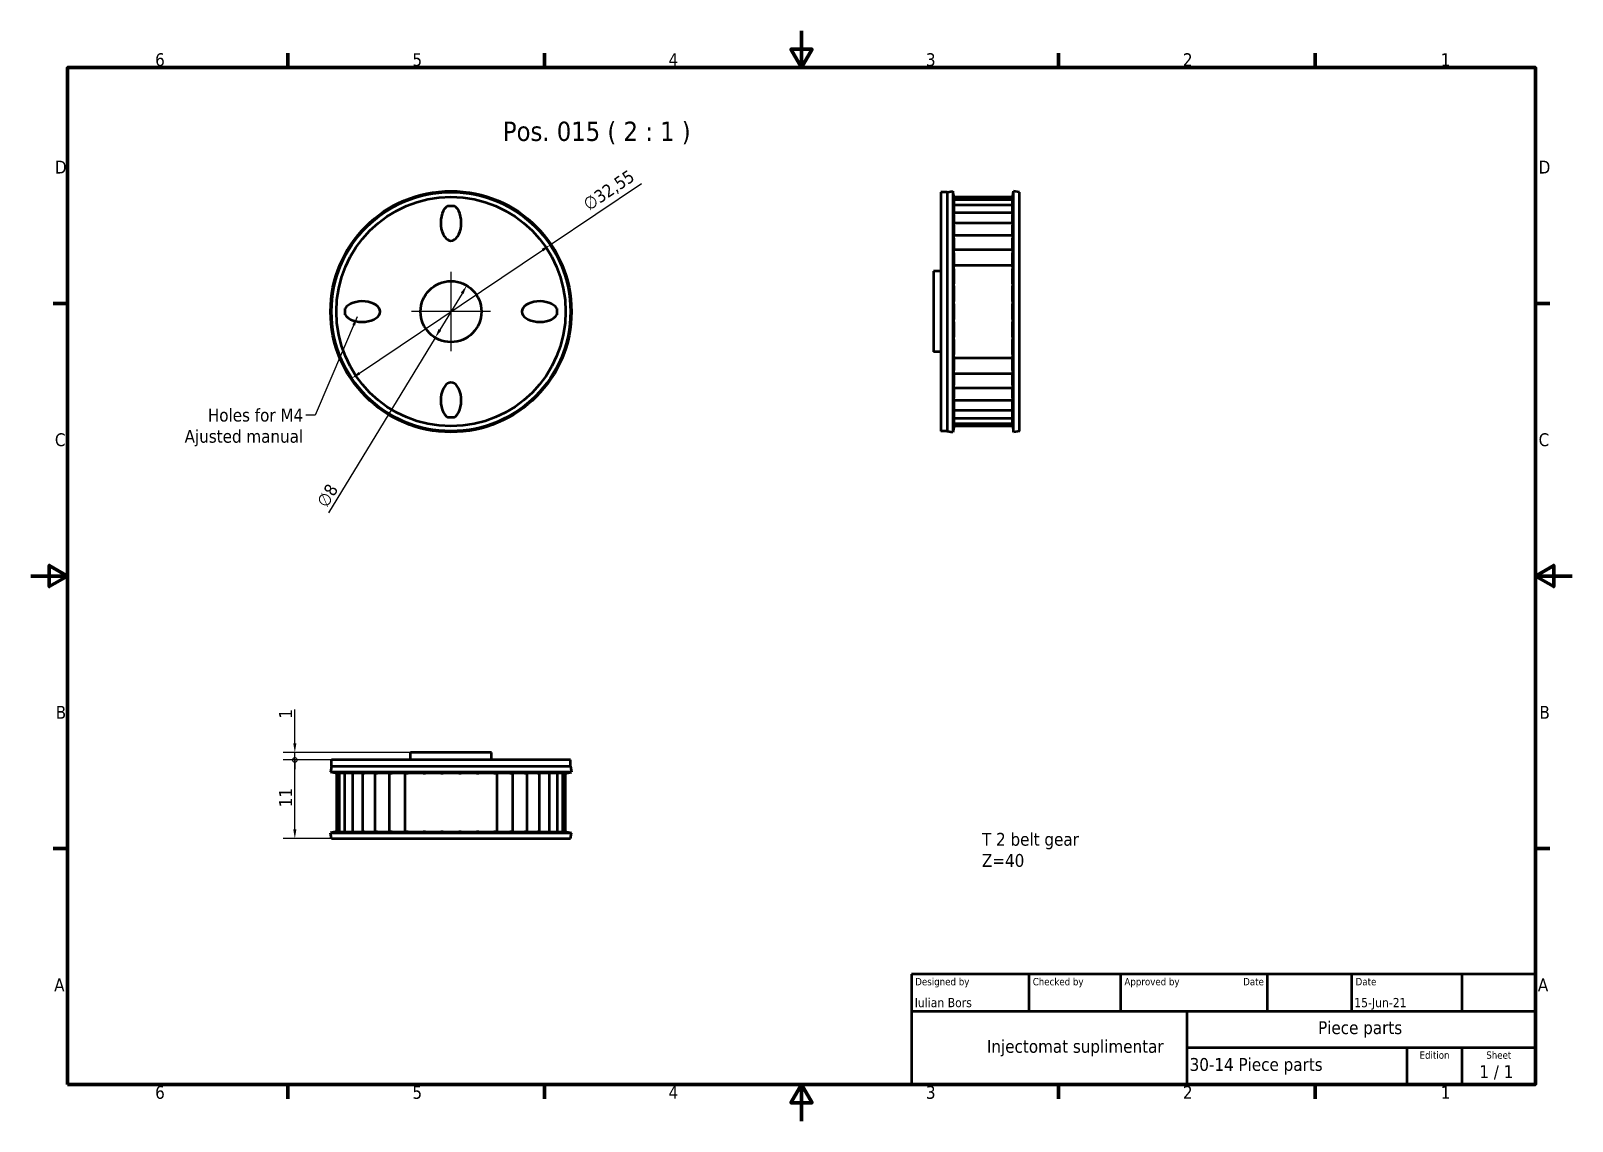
# Model space of a CAD drawing. Header units: millimetres. Extents: x 0 to 210, y 0 to 149.
import ezdxf
from ezdxf.enums import TextEntityAlignment as Align

# ---------------------------------------------------------------- set-up
doc = ezdxf.new("R2010")
doc.units = ezdxf.units.MM
doc.header["$LTSCALE"] = 0.5
for name, color, linetype, lineweight in [('Border (ISO)', 7, 'Continuous', 70), ('Center Mark (ISO)', 7, 'Continuous', 25), ('Dimension (ISO)', 7, 'Continuous', 25), ('Symbol (ISO)', 7, 'Continuous', 25), ('Title (ISO)', 7, 'Continuous', 50), ('Visible (ISO)', 7, 'Continuous', 50)]:
    doc.layers.add(name, color=color, linetype=linetype, lineweight=lineweight)
doc.styles.add('Label Text (ISO)', font='tahoma.ttf')
doc.styles.add('Note Text (ISO)', font='tahoma.ttf')
doc.styles.add('Text Style39', font='tahoma.ttf')
doc.styles.add('Text Style41', font='tahoma.ttf')
doc.dimstyles.new('Default (ISO)', dxfattribs={"dimscale": 0.5, "dimtxt": 3.5, "dimasz": 2.5, "dimexe": 3.175, "dimexo": 0, "dimgap": 0.762, "dimtad": 1, "dimrnd": 1e-08, "dimzin": 0, "dimtxsty": 'Note Text (ISO)', "dimcen": 0.09, "dimdle": 10, "dimclrd": 256, "dimclre": 256, "dimclrt": 256, "dimazin": 0, "dimtfac": 1.001486, "dimtmove": 0, "dimatfit": 3, "dimfxl": 1, "dimtolj": 1, "dimtzin": 0, "dimlwd": -1, "dimlwe": -1, "dimarcsym": 0})
doc.dimstyles.new('Default - Method 1b (ISO)$7', dxfattribs={"dimscale": 0.5, "dimtxt": 3.5, "dimasz": 2.5, "dimexe": 3.175, "dimexo": 0, "dimgap": 0.762, "dimtad": 1, "dimtoh": 1, "dimrnd": 1e-08, "dimtxsty": 'Note Text (ISO)', "dimcen": 0.09, "dimdle": 10, "dimclrd": 256, "dimclre": 256, "dimclrt": 256, "dimazin": 2, "dimtfac": 1, "dimtmove": 0, "dimatfit": 3, "dimfxl": 1, "dimtolj": 1, "dimlwd": -1, "dimlwe": -1, "dimarcsym": 0})

# ---------------------------------------------------------------- blocks, each defined once
blk = doc.blocks.new('Borders Default Border')
at = {"layer": 'Border (ISO)'}
for p, q in [((70, 287), (70, 290.9)), ((140, 287), (140, 290.9)), ((280, 287), (280, 290.9)), ((350, 287), (350, 290.9)), ((10, 222.75), (6.1, 222.75)), ((410, 222.75), (413.9, 222.75)), ((10, 74.25), (6.1, 74.25)), ((410, 74.25), (413.9, 74.25)), ((70, 10), (70, 6.1)), ((140, 10), (140, 6.1)), ((280, 10), (280, 6.1)), ((350, 10), (350, 6.1))]:
    blk.add_line(p, q, dxfattribs=at)
at = {"layer": 'Border (ISO)', "flags": 128}
for points in [[(210, 297), (210, 287), (207.11, 292), (212.89, 292), (210, 287)], [(10, 10), (10, 287), (410, 287), (410, 10), (10, 10)], [(0, 148.5), (10, 148.5), (5, 151.39), (5, 145.61), (10, 148.5)], [(420, 148.5), (410, 148.5), (415, 151.39), (415, 145.61), (410, 148.5)], [(210, 0), (210, 10), (207.11, 5), (212.89, 5), (210, 10)]]:
    blk.add_lwpolyline(points, dxfattribs=at)
at = {"layer": 'Border (ISO)', "char_height": 3.5, "attachment_point": 7, "style": 'Note Text (ISO)'}
for s, insert in [('6', (33.88, 287.33)), ('5', (103.98, 287.33)), ('4', (173.78, 287.4)), ('3', (243.91, 287.33)), ('2', (313.94, 287.4)), ('1', (384.21, 287.4)), ('D', (6.57, 258.13)), ('D', (410.87, 258.13)), ('C', (6.56, 183.81)), ('C', (410.86, 183.81)), ('B', (6.78, 109.63)), ('B', (411.08, 109.63)), ('A', (6.36, 35.38)), ('A', (410.66, 35.38)), ('6', (33.88, 6.03)), ('5', (103.98, 6.03)), ('4', (173.78, 6.1)), ('3', (243.91, 6.03)), ('2', (313.94, 6.1)), ('1', (384.21, 6.1))]:
    blk.add_mtext(s, dxfattribs=dict(at, insert=insert))
blk = doc.blocks.new('Title Blocks I.A.B')
at = {"layer": 'Title (ISO)'}
for p, q in [((270.07, 130), (100.07, 130)), ((100.07, 130), (100.07, 100)), ((132.07, 120), (132.07, 130)), ((157.07, 120), (157.07, 130)), ((197.07, 120), (197.07, 130)), ((220.07, 120), (220.07, 130)), ((250.07, 120), (250.07, 130)), ((270.07, 100), (270.07, 130)), ((100.07, 120), (270.07, 120)), ((175.07, 120), (175.07, 100)), ((270.07, 110), (175.07, 110)), ((235.07, 100), (235.07, 110)), ((250.07, 100), (250.07, 110)), ((100.07, 100), (270.07, 100))]:
    blk.add_line(p, q, dxfattribs=at)
at = {"layer": 'Title (ISO)', "style": 'Text Style41'}
for s, p in [('Designed by', (101.07, 129)), ('Checked by', (133.07, 129)), ('Approved by', (158.07, 129)), ('Date', (221.07, 129))]:
    blk.add_text(s, height=2, dxfattribs=at).set_placement(p, align=Align.TOP_LEFT)
blk.add_text('Date', height=2, dxfattribs=at).set_placement((196.07, 129), align=Align.TOP_RIGHT)
for s, p in [('Edition', (242.57, 109)), ('Sheet', (260.07, 109))]:
    blk.add_text(s, height=2, dxfattribs=at).set_placement(p, align=Align.TOP_CENTER)
at = {"layer": 'Title (ISO)', "style": 'Note Text (ISO)'}
blk.add_text('1 / 1 ', height=3.5, dxfattribs=at).set_placement((260.07, 103.5), align=Align.MIDDLE_CENTER)
at = {"layer": 'Title (ISO)'}
for tag, p, height, style in [('AUTHOR_001', (100.92, 121.05), 2.5, 'Text Style39'), ('CREATION_DATE_001', (220.69, 121.05), 2.5, 'Text Style39'), ('TITLE_001', (210.83, 113.72), 3.5, 'Note Text (ISO)'), ('COMPANY_001', (102.23, 108.63), 3.5, 'Note Text (ISO)'), ('PART_NUMBER_001', (175.84, 103.7), 3.5, 'Note Text (ISO)')]:
    blk.add_attdef(tag, p, '', height=height, dxfattribs=dict(at, style=style))
at = {"layer": 'Title (ISO)', "style": 'Text Style39'}
for tag, p in [('CHECKED_BY', (133.07, 121)), ('ENG_APPROVED_BY', (158.07, 121))]:
    blk.add_attdef(tag, text='', height=2.5, dxfattribs=at).set_placement(p, align=Align.BOTTOM_LEFT)
blk.add_attdef('ENG_APPROVAL_DATE', text='', height=2.5, dxfattribs=at).set_placement((196.07, 121), align=Align.BOTTOM_RIGHT)
at = {"layer": 'Title (ISO)', "style": 'Note Text (ISO)'}
blk.add_attdef('REVISION_NUMBER', text='', height=3.5, dxfattribs=at).set_placement((242.57, 103.5), align=Align.MIDDLE_CENTER)
blk = doc.blocks.new('*D6')
at = {"layer": 'Defpoints', "color": 0, "transparency": 16777216}
for p in [(59.4, 113.81), (55.09, 106.71)]:
    blk.add_point(p, dxfattribs=at)
at = {"layer": 'Dimension (ISO)', "transparency": 16777216}
for p, q in [((58.75, 112.74), (55.74, 107.78)), ((55.09, 106.71), (40.57, 82.84))]:
    blk.add_line(p, q, dxfattribs=at)
for points in [[(58.58, 112.85), (58.93, 112.63), (59.4, 113.81)], [(55.56, 107.89), (55.92, 107.67), (55.09, 106.71)]]:
    blk.add_solid(points, dxfattribs=at)
at = {"layer": 'Dimension (ISO)', "transparency": 16777216, "insert": (38.83, 84.34), "char_height": 1.75, "attachment_point": 1, "rotation": 58.6926, "style": 'Note Text (ISO)'}
blk.add_mtext('\\A1;∅8', dxfattribs=at)
blk = doc.blocks.new('*D7')
at = {"layer": 'Defpoints', "color": 0, "transparency": 16777216}
for p in [(70.76, 119.34), (43.74, 101.18)]:
    blk.add_point(p, dxfattribs=at)
at = {"layer": 'Dimension (ISO)', "transparency": 16777216}
for p, q in [((70.76, 119.34), (83.18, 127.69)), ((44.77, 101.88), (69.72, 118.64))]:
    blk.add_line(p, q, dxfattribs=at)
for points in [[(69.6, 118.82), (69.83, 118.47), (70.76, 119.34)], [(44.66, 102.05), (44.89, 101.71), (43.74, 101.18)]]:
    blk.add_solid(points, dxfattribs=at)
at = {"layer": 'Dimension (ISO)', "transparency": 16777216, "insert": (75.04, 125.39), "char_height": 1.75, "attachment_point": 1, "rotation": 33.9036, "style": 'Note Text (ISO)'}
blk.add_mtext('\\A1;∅32,55', dxfattribs=at)
blk = doc.blocks.new('_DotSmall')
at = {"color": 0, "linetype": 'ByBlock', "const_width": 0.5}
blk.add_lwpolyline([(-0.0625, 0, 1), (0.0625, 0, 1)], format="xyb", close=True, dxfattribs=at)
blk = doc.blocks.new('*D8')
at = {"layer": 'Defpoints', "color": 0, "transparency": 16777216}
for p in [(35.97, 49.2), (40.97, 49.2), (40.97, 38.49)]:
    blk.add_point(p, dxfattribs=at)
at = {"layer": 'Dimension (ISO)', "transparency": 16777216}
for p, q in [((40.97, 49.2), (34.38, 49.2)), ((35.97, 39.74), (35.97, 49.2)), ((40.97, 38.49), (34.38, 38.49))]:
    blk.add_line(p, q, dxfattribs=at)
blk.add_solid([(35.76, 39.74), (36.18, 39.74), (35.97, 38.49)], dxfattribs=at)
at = {"layer": 'Dimension (ISO)', "transparency": 16777216, "xscale": 1.25, "yscale": 1.25, "zscale": 1.25, "rotation": 90}
blk.add_blockref('_DotSmall', (35.97, 49.2), dxfattribs=at)
at = {"layer": 'Dimension (ISO)', "transparency": 16777216, "insert": (33.83, 42.76), "char_height": 1.75, "attachment_point": 1, "rotation": 90, "style": 'Note Text (ISO)'}
blk.add_mtext('\\A1;11', dxfattribs=at)
blk = doc.blocks.new('*D10')
at = {"layer": 'Defpoints', "color": 0, "transparency": 16777216}
for p in [(35.97, 50.2), (40.97, 49.2), (51.75, 50.2)]:
    blk.add_point(p, dxfattribs=at)
at = {"layer": 'Dimension (ISO)', "transparency": 16777216}
for p, q in [((35.97, 51.45), (35.97, 56.05)), ((51.75, 50.2), (34.38, 50.2)), ((40.97, 49.2), (34.38, 49.2)), ((35.97, 49.2), (35.97, 50.2)), ((35.97, 49.2), (35.97, 47.95))]:
    blk.add_line(p, q, dxfattribs=at)
blk.add_solid([(35.76, 51.45), (36.18, 51.45), (35.97, 50.2)], dxfattribs=at)
at = {"layer": 'Dimension (ISO)', "transparency": 16777216, "xscale": 1.25, "yscale": 1.25, "zscale": 1.25, "rotation": 90}
blk.add_blockref('_DotSmall', (35.97, 49.2), dxfattribs=at)
at = {"layer": 'Dimension (ISO)', "transparency": 16777216, "insert": (33.83, 54.81), "char_height": 1.75, "attachment_point": 1, "rotation": 90, "style": 'Note Text (ISO)'}
blk.add_mtext('\\A1;1', dxfattribs=at)

msp = doc.modelspace()

# ---------------------------------------------------------------- linework, layer by layer
at = {"layer": 'Center Mark (ISO)', "linetype": 'Continuous'}
for p, q in [((57.246, 115.66), (57.246, 104.86)), ((62.646, 110.26), (51.846, 110.26))]:
    msp.add_line(p, q, dxfattribs=at)
at = {"layer": 'Visible (ISO)'}
for p, q in [((123.967, 126.537), (123.967, 93.984)), ((124.85, 126.537), (123.967, 126.537)), ((124.85, 126.537), (125.638, 126.676)), ((124.85, 126.537), (124.85, 93.984)), ((125.638, 126.676), (125.638, 93.845)), ((125.755, 126.015), (125.638, 126.676)), ((133.779, 126.015), (133.896, 126.676)), ((133.896, 93.845), (133.896, 126.676)), ((134.684, 126.537), (133.896, 126.676)), ((134.684, 93.984), (134.684, 126.537)), ((56.805, 124.663), (57.687, 124.663)), ((125.767, 125.876), (125.767, 125.839)), ((133.767, 125.84), (125.767, 125.84)), ((125.767, 125.815), (125.767, 125.839)), ((125.767, 125.815), (125.767, 125.48)), ((133.767, 125.488), (125.767, 125.488)), ((125.767, 125.407), (125.767, 125.48)), ((125.767, 125.407), (125.767, 124.746)), ((133.767, 124.768), (125.767, 124.768)), ((125.767, 124.627), (125.767, 124.746)), ((125.767, 124.627), (125.767, 123.656)), ((133.767, 125.839), (133.767, 125.876)), ((133.767, 125.839), (133.767, 125.815)), ((133.767, 125.48), (133.767, 125.815)), ((133.767, 125.48), (133.767, 125.407)), ((133.767, 124.746), (133.767, 125.407)), ((133.767, 124.746), (133.767, 124.627)), ((133.767, 123.656), (133.767, 124.627)), ((133.767, 123.698), (125.767, 123.698)), ((125.767, 123.493), (125.767, 123.656)), ((125.767, 123.493), (125.767, 122.235)), ((133.767, 122.305), (125.767, 122.305)), ((125.767, 122.033), (125.767, 122.235)), ((125.767, 122.033), (125.767, 120.52)), ((133.767, 123.656), (133.767, 123.493)), ((133.767, 122.235), (133.767, 123.493)), ((133.767, 122.235), (133.767, 122.033)), ((133.767, 120.52), (133.767, 122.033)), ((133.767, 120.623), (125.767, 120.623)), ((125.767, 120.283), (125.767, 120.52)), ((125.767, 120.283), (125.767, 118.552)), ((133.767, 120.52), (133.767, 120.283)), ((133.767, 118.552), (133.767, 120.283)), ((133.767, 118.693), (125.767, 118.693)), ((125.767, 118.286), (125.767, 118.552)), ((125.767, 118.286), (125.767, 116.38)), ((133.767, 118.552), (133.767, 118.286)), ((133.767, 116.38), (133.767, 118.286)), ((122.967, 115.76), (122.967, 104.76)), ((123.967, 115.76), (122.967, 115.76)), ((133.767, 116.562), (125.767, 116.562)), ((125.767, 116.092), (125.767, 116.38)), ((125.767, 116.092), (125.767, 114.057)), ((133.767, 116.38), (133.767, 116.092)), ((133.767, 114.057), (133.767, 116.092)), ((125.767, 113.754), (125.767, 114.057)), ((125.767, 113.754), (125.767, 111.641)), ((133.767, 114.057), (133.767, 113.754)), ((133.767, 111.641), (133.767, 113.754)), ((125.767, 111.33), (125.767, 111.641)), ((125.767, 111.33), (125.767, 109.191)), ((133.767, 111.641), (133.767, 111.33)), ((133.767, 109.191), (133.767, 111.33)), ((42.844, 109.82), (42.844, 110.701)), ((71.648, 110.701), (71.648, 109.82)), ((125.767, 108.88), (125.767, 109.191)), ((125.767, 108.88), (125.767, 106.767)), ((133.767, 109.191), (133.767, 108.88)), ((133.767, 106.767), (133.767, 108.88)), ((125.767, 106.464), (125.767, 106.767)), ((125.767, 106.464), (125.767, 104.429)), ((133.767, 106.767), (133.767, 106.464)), ((133.767, 104.429), (133.767, 106.464)), ((123.967, 104.76), (122.967, 104.76)), ((125.767, 104.141), (125.767, 104.429)), ((125.767, 104.141), (125.767, 102.235)), ((125.767, 103.958), (133.767, 103.958)), ((133.767, 104.429), (133.767, 104.141)), ((133.767, 102.235), (133.767, 104.141)), ((125.767, 101.969), (125.767, 102.235)), ((125.767, 101.969), (125.767, 100.238)), ((125.767, 101.828), (133.767, 101.828)), ((133.767, 102.235), (133.767, 101.969)), ((133.767, 100.238), (133.767, 101.969)), ((125.767, 100.001), (125.767, 100.238)), ((125.767, 100.001), (125.767, 98.488)), ((125.767, 99.898), (133.767, 99.898)), ((133.767, 100.238), (133.767, 100.001)), ((133.767, 98.488), (133.767, 100.001)), ((125.767, 98.286), (125.767, 98.488)), ((125.767, 98.286), (125.767, 97.028)), ((125.767, 98.216), (133.767, 98.216)), ((125.767, 96.865), (125.767, 97.028)), ((125.767, 96.865), (125.767, 95.894)), ((125.767, 96.822), (133.767, 96.822)), ((133.767, 98.488), (133.767, 98.286)), ((133.767, 97.028), (133.767, 98.286)), ((133.767, 97.028), (133.767, 96.865)), ((133.767, 95.894), (133.767, 96.865)), ((57.687, 95.858), (56.805, 95.858)), ((125.755, 94.506), (125.638, 93.845)), ((125.767, 95.775), (125.767, 95.894)), ((125.767, 95.775), (125.767, 95.113)), ((125.767, 95.753), (133.767, 95.753)), ((125.767, 95.041), (125.767, 95.113)), ((125.767, 95.041), (125.767, 94.706)), ((125.767, 95.033), (133.767, 95.033)), ((125.767, 94.682), (125.767, 94.706)), ((125.767, 94.682), (125.767, 94.645)), ((125.767, 94.681), (133.767, 94.681)), ((133.767, 95.894), (133.767, 95.775)), ((133.767, 95.113), (133.767, 95.775)), ((133.767, 95.113), (133.767, 95.041)), ((133.767, 94.706), (133.767, 95.041)), ((133.767, 94.706), (133.767, 94.682)), ((133.767, 94.645), (133.767, 94.682)), ((133.779, 94.506), (133.896, 93.845)), ((124.85, 93.984), (123.967, 93.984)), ((124.85, 93.984), (125.638, 93.845)), ((134.684, 93.984), (133.896, 93.845)), ((40.97, 48.321), (40.831, 47.533)), ((73.523, 49.205), (40.97, 49.205)), ((40.97, 48.321), (40.97, 49.205)), ((73.523, 48.321), (40.97, 48.321)), ((62.746, 50.205), (51.746, 50.205)), ((51.746, 49.205), (51.746, 50.205)), ((62.746, 49.205), (62.746, 50.205)), ((73.523, 48.321), (73.523, 49.205)), ((73.523, 48.321), (73.662, 47.533)), ((73.662, 47.533), (40.831, 47.533)), ((41.492, 47.417), (40.831, 47.533)), ((41.667, 47.405), (41.631, 47.405)), ((41.667, 47.405), (41.692, 47.405)), ((41.667, 47.405), (41.667, 39.405)), ((42.027, 47.405), (41.692, 47.405)), ((42.019, 47.405), (42.019, 39.405)), ((42.027, 47.405), (42.099, 47.405)), ((42.76, 47.405), (42.099, 47.405)), ((42.739, 47.405), (42.739, 39.405)), ((42.76, 47.405), (42.88, 47.405)), ((43.851, 47.405), (42.88, 47.405)), ((43.808, 47.405), (43.808, 39.405)), ((43.851, 47.405), (44.014, 47.405)), ((45.271, 47.405), (44.014, 47.405)), ((45.201, 47.405), (45.201, 39.405)), ((45.271, 47.405), (45.474, 47.405)), ((46.987, 47.405), (45.474, 47.405)), ((46.884, 47.405), (46.884, 39.405)), ((46.987, 47.405), (47.224, 47.405)), ((48.955, 47.405), (47.224, 47.405)), ((48.814, 47.405), (48.814, 39.405)), ((48.955, 47.405), (49.221, 47.405)), ((51.127, 47.405), (49.221, 47.405)), ((50.944, 47.405), (50.944, 39.405)), ((51.127, 47.405), (51.415, 47.405)), ((53.449, 47.405), (51.415, 47.405)), ((53.449, 47.405), (53.753, 47.405)), ((55.866, 47.405), (53.753, 47.405)), ((55.866, 47.405), (56.177, 47.405)), ((58.316, 47.405), (56.177, 47.405)), ((58.316, 47.405), (58.627, 47.405)), ((60.74, 47.405), (58.627, 47.405)), ((60.74, 47.405), (61.043, 47.405)), ((63.078, 47.405), (61.043, 47.405)), ((63.078, 47.405), (63.366, 47.405)), ((65.272, 47.405), (63.366, 47.405)), ((63.548, 39.405), (63.548, 47.405)), ((65.272, 47.405), (65.538, 47.405)), ((67.269, 47.405), (65.538, 47.405)), ((65.679, 39.405), (65.679, 47.405)), ((67.269, 47.405), (67.506, 47.405)), ((69.018, 47.405), (67.506, 47.405)), ((67.609, 39.405), (67.609, 47.405)), ((69.018, 47.405), (69.221, 47.405)), ((70.478, 47.405), (69.221, 47.405)), ((69.291, 39.405), (69.291, 47.405)), ((70.478, 47.405), (70.641, 47.405)), ((71.613, 47.405), (70.641, 47.405)), ((70.684, 39.405), (70.684, 47.405)), ((71.613, 47.405), (71.732, 47.405)), ((72.393, 47.405), (71.732, 47.405)), ((71.754, 39.405), (71.754, 47.405)), ((72.393, 47.405), (72.466, 47.405)), ((72.801, 47.405), (72.466, 47.405)), ((72.474, 39.405), (72.474, 47.405)), ((72.801, 47.405), (72.825, 47.405)), ((72.862, 47.405), (72.825, 47.405)), ((72.826, 39.405), (72.826, 47.405)), ((73.001, 47.417), (73.662, 47.533)), ((41.492, 39.393), (40.831, 39.276)), ((40.831, 39.276), (73.662, 39.276)), ((40.97, 38.488), (40.831, 39.276)), ((40.97, 38.488), (73.523, 38.488)), ((41.631, 39.405), (41.667, 39.405)), ((41.692, 39.405), (41.667, 39.405)), ((41.692, 39.405), (42.027, 39.405)), ((42.099, 39.405), (42.027, 39.405)), ((42.099, 39.405), (42.76, 39.405)), ((42.88, 39.405), (42.76, 39.405)), ((42.88, 39.405), (43.851, 39.405)), ((44.014, 39.405), (43.851, 39.405)), ((44.014, 39.405), (45.271, 39.405)), ((45.474, 39.405), (45.271, 39.405)), ((45.474, 39.405), (46.987, 39.405)), ((47.224, 39.405), (46.987, 39.405)), ((47.224, 39.405), (48.955, 39.405)), ((49.221, 39.405), (48.955, 39.405)), ((49.221, 39.405), (51.127, 39.405)), ((51.415, 39.405), (51.127, 39.405)), ((51.415, 39.405), (53.449, 39.405)), ((53.753, 39.405), (53.449, 39.405)), ((53.753, 39.405), (55.866, 39.405)), ((56.177, 39.405), (55.866, 39.405)), ((56.177, 39.405), (58.316, 39.405)), ((58.627, 39.405), (58.316, 39.405)), ((58.627, 39.405), (60.74, 39.405)), ((61.043, 39.405), (60.74, 39.405)), ((61.043, 39.405), (63.078, 39.405)), ((63.366, 39.405), (63.078, 39.405)), ((63.366, 39.405), (65.272, 39.405)), ((65.538, 39.405), (65.272, 39.405)), ((65.538, 39.405), (67.269, 39.405)), ((67.506, 39.405), (67.269, 39.405)), ((67.506, 39.405), (69.018, 39.405)), ((69.221, 39.405), (69.018, 39.405)), ((69.221, 39.405), (70.478, 39.405)), ((70.641, 39.405), (70.478, 39.405)), ((70.641, 39.405), (71.613, 39.405)), ((71.732, 39.405), (71.613, 39.405)), ((71.732, 39.405), (72.393, 39.405)), ((72.466, 39.405), (72.393, 39.405)), ((72.466, 39.405), (72.801, 39.405)), ((72.825, 39.405), (72.801, 39.405)), ((72.825, 39.405), (72.862, 39.405)), ((73.001, 39.393), (73.662, 39.276)), ((73.523, 38.488), (73.662, 39.276))]:
    msp.add_line(p, q, dxfattribs=at)
for radius in [16.415, 16.277, 15.615, 4.15]:
    msp.add_circle((57.246, 110.26), radius, dxfattribs=at)
for centre, start, end in [((124.967, 125.876), 0, 10), ((134.567, 125.876), 170, 180), ((124.967, 94.645), 350, 0), ((134.567, 94.645), 180, 190), ((41.631, 48.205), 260, 270), ((72.862, 48.205), 270, 280), ((41.631, 38.605), 90, 100), ((72.862, 38.605), 80, 90)]:
    msp.add_arc(centre, 0.8, start, end, dxfattribs=at)
for centre, major_axis in [((57.246, 122.346), (0, -2.441)), ((45.161, 110.26), (2.441, 0)), ((69.332, 110.26), (-2.441, 0)), ((57.246, 98.175), (0, 2.441))]:
    msp.add_ellipse(centre, major_axis=major_axis, ratio=0.5735764, start_param=3.4618335, end_param=9.1045371, dxfattribs=at)

# ---------------------------------------------------------------- block references
at = {"xscale": 0.5, "yscale": 0.5, "zscale": 0.5}
msp.add_blockref('Borders Default Border', (0, 0), dxfattribs=at)
msp.add_blockref('Title Blocks I.A.B', (69.964, -45), dxfattribs=at).add_auto_attribs({'TITLE_001': 'Piece parts', 'PART_NUMBER_001': '30-14 Piece parts', 'COMPANY_001': '              Injectomat suplimentar', 'AUTHOR_001': 'Iulian Bors', 'CREATION_DATE_001': '15-Jun-21'})

# ---------------------------------------------------------------- texts
at = {"layer": 'Symbol (ISO)', "insert": (64.317, 133.031), "char_height": 2.625, "attachment_point": 7, "style": 'Label Text (ISO)'}
msp.add_mtext('Pos. 015 ( 2 : 1 )', dxfattribs=at)
at = {"layer": 'Symbol (ISO)', "char_height": 1.75, "line_spacing_factor": 0.987884, "style": 'Note Text (ISO)'}
for s, insert, width, attachment_point in [('\\fTahoma|b0|i0;Holes for M4\\P\\fTahoma|b0|i0;Ajusted manual', (37.102, 97.037), 16.47184, 3), ('\\fTahoma|b0|i0;T 2 belt gear\\P\\fTahoma|b0|i0;Z=40', (129.588, 39.267), 13.65397, 1)]:
    msp.add_mtext(s, dxfattribs=dict(at, insert=insert, width=width, attachment_point=attachment_point))

# ---------------------------------------------------------------- dimensions: what is measured, and where the dimension line sits
at = {"layer": 'Dimension (ISO)'}
for p1, p2, override, picture, middle in [((43.737, 101.181), (70.755, 119.339), {"dimgap": 0.762, "dimdec": 2, "dimlfac": 1, "dimtol": 0, "dimlim": 0, "dimtp": 0, "dimtm": 0, "dimtdec": 2, "dimatfit": 2}, '*D7', (79.683, 125.339)), ((59.403, 113.806), (55.09, 106.715), {"dimgap": 0.762, "dimdec": 0, "dimlfac": 1, "dimtol": 0, "dimlim": 0, "dimtp": 0, "dimtm": 0, "dimtdec": 2, "dimatfit": 2}, '*D6', (41.553, 84.457))]:
    dim = msp.add_diameter_dim_2p(p1=p1, p2=p2, dimstyle='Default (ISO)', override=override, dxfattribs=at)
    dim.commit()
    dim.dimension.update_dxf_attribs({"geometry": picture, "text_midpoint": middle, "dimtype": 163})
for base, p1, p2, override, picture, middle in [((35.97, 50.205), (40.97, 49.205), (51.746, 50.205), {"dimgap": 0.762, "dimdec": 0, "dimblk1": 'DotSmall', "dimsah": 1, "dimdle": 0, "dimtol": 0, "dimlim": 0, "dimtp": 0, "dimtm": 0, "dimtdec": 2, "dimtofl": 1, "dimatfit": 1}, '*D10', (35.97, 55.239)), ((35.97, 49.205), (40.97, 38.488), (40.97, 49.205), {"dimgap": 0.762, "dimdec": 0, "dimblk2": 'DotSmall', "dimsah": 1, "dimdle": 0, "dimtol": 0, "dimlim": 0, "dimtp": 0, "dimtm": 0, "dimtdec": 2, "dimtofl": 0, "dimatfit": 1}, '*D8', (35.97, 43.841))]:
    dim = msp.add_linear_dim(base=base, p1=p1, p2=p2, angle=90, dimstyle='Default (ISO)', override=override, dxfattribs=at)
    dim.commit()
    dim.dimension.update_dxf_attribs({"geometry": picture, "text_midpoint": middle, "dimtype": 160})

# ---------------------------------------------------------------- leaders
at = {"layer": 'Symbol (ISO)', "annotation_type": 0, "has_hookline": 1, "hookline_direction": 1, "text_width": 16.311}
msp.add_leader([(44.483, 109.567), (38.733, 96.162), (37.483, 96.162)], dimstyle='Default - Method 1b (ISO)$7', override={"dimtad": 0}, dxfattribs=at)

doc.saveas('drawing.dxf')
